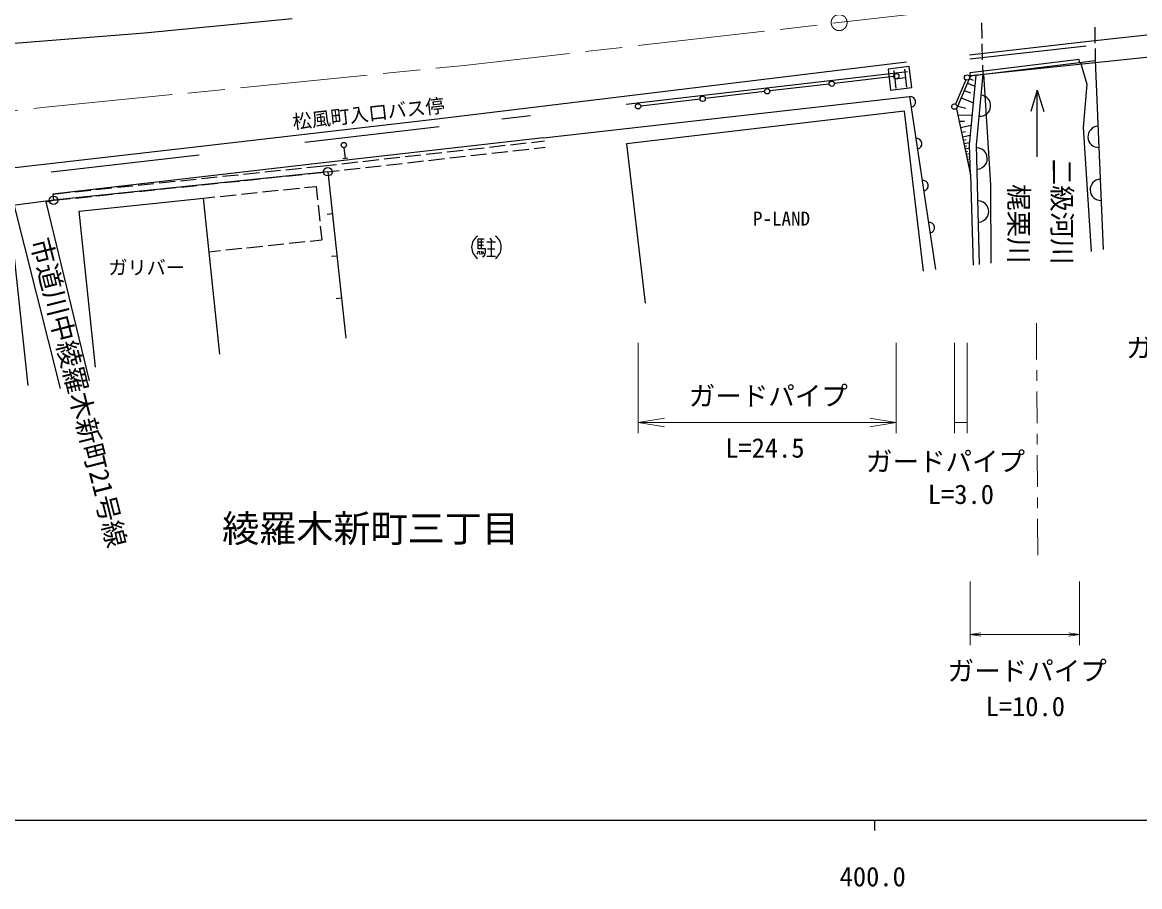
# Model space of a CAD drawing. Units: millimetres at full size, sheet at 1:1000; details may follow other scales. Extents: x 40000 to 680000, y 20000 to 380000.
# Drawn here: x 387662 to 493015, y 198715 to 280234 of the extents above; entities that cross this region are included whole.
import ezdxf
from ezdxf.enums import TextEntityAlignment as Align

# ---------------------------------------------------------------- set-up
doc = ezdxf.new("R2010")
doc.units = ezdxf.units.MM
doc.header["$LTSCALE"] = 1000
doc.linetypes.add('CHAIN', pattern=[18.5, 12, -1.5, 3.5, -1.5])
for name, color, linetype, lineweight in [('M-BGD', 7, 'Continuous', 25), ('M-BMK', 2, 'CHAIN', 13), ('M-BMK-HTXT', 7, 'Continuous', 13), ('M-BMK-ROW', 30, 'Continuous', 25), ('M-STR-HTXT', 7, 'Continuous', 13), ('M-STR-STRC', 7, 'Continuous', 25), ('M-TTL-BAND', 7, 'Continuous', 25)]:
    doc.layers.add(name, color=color, linetype=linetype, lineweight=lineweight)
doc.styles.add('ＭＳ ゴシック', font='')
doc.styles.get('ＭＳ ゴシック').set_extended_font_data('MS Gothic')

# ---------------------------------------------------------------- blocks, each defined once
blk = doc.blocks.new('open_arrow')
at = {"color": 0, "linetype": 'Continuous', "lineweight": -2}
blk.add_lwpolyline([(7.5, 1.25), (0, 0), (7.5, -1.25)], dxfattribs=at)

msp = doc.modelspace()

# ---------------------------------------------------------------- linework, layer by layer
at = {"layer": 'M-BGD'}
for p, q in [((487979, 277988), (477003, 276755)), ((477025, 275508), (487313, 276750)), ((477064, 275191), (487351, 276432)), ((487351, 276432), (487313, 276750)), ((487351, 276432), (488833, 276620)), ((487440, 276444), (488048, 274392)), ((488833, 276620), (489584, 258802)), ((471125, 275581), (444595, 272482)), ((477064, 275191), (475753, 272082)), ((476956, 268676), (477589, 275254)), ((477064, 275191), (477025, 275508)), ((478294, 275339), (478955, 264907)), ((476773, 274501), (477488, 274199)), ((476954, 274930), (477311, 274779)), ((488048, 274392), (487678, 270322)), ((436802, 269342), (471306, 273249)), ((471306, 273249), (473775, 256914)), ((476194, 273128), (477338, 272645)), ((476483, 273814), (477055, 273573)), ((483365, 273834), (482765, 271834)), ((483365, 267537), (483365, 273834)), ((483365, 273834), (483965, 271834)), ((470847, 271860), (444621, 268761)), ((472629, 256781), (470847, 271860)), ((475753, 272082), (477066, 265850)), ((475863, 272343), (476610, 272141)), ((435580, 271419), (432869, 271101)), ((475870, 271526), (477225, 271468)), ((475998, 270921), (476496, 270925)), ((426956, 270387), (414312, 268890)), ((476125, 270315), (477134, 270528)), ((476218, 269875), (476585, 269953)), ((487678, 270322), (488457, 258620)), ((436802, 269342), (416018, 266985)), ((433690, 268691), (435181, 268859)), ((435678, 268915), (436904, 269053)), ((444621, 268761), (446397, 253733)), ((476311, 269435), (477044, 269590)), ((476378, 269116), (476644, 269172)), ((476445, 268796), (476978, 268908)), ((477066, 265850), (476956, 268676)), ((390373, 266142), (404340, 267732)), ((418118, 267416), (418003, 268409)), ((423753, 267570), (425244, 267738)), ((425741, 267794), (427231, 267962)), ((427728, 268018), (429219, 268187)), ((427959, 267441), (429449, 267609)), ((429715, 268243), (431206, 268411)), ((429946, 267665), (431437, 267833)), ((431703, 268467), (433193, 268635)), ((431934, 267889), (433424, 268057)), ((433921, 268113), (435411, 268281)), ((435908, 268337), (436971, 268457)), ((476498, 268546), (476706, 268590)), ((476551, 268296), (476967, 268384)), ((476602, 268051), (476769, 268087)), ((476654, 267807), (476987, 267877)), ((416018, 266985), (390544, 264044)), ((414496, 266540), (416068, 266703)), ((416068, 266703), (417294, 266842)), ((417791, 266898), (419282, 267066)), ((417870, 267387), (418366, 267445)), ((419778, 267122), (421269, 267290)), ((420009, 266544), (421500, 266712)), ((421766, 267346), (423256, 267514)), ((421997, 266768), (423487, 266936)), ((423984, 266992), (425474, 267160)), ((425971, 267216), (427462, 267385)), ((476706, 267562), (476830, 267589)), ((476757, 267318), (477007, 267370)), ((476809, 267073), (476892, 267091)), ((476860, 266828), (477027, 266863)), ((476912, 266584), (476953, 266593)), ((404549, 265503), (406041, 265659)), ((406539, 265711), (408031, 265866)), ((408528, 265918), (410020, 266073)), ((410517, 266125), (412009, 266281)), ((410581, 265528), (412072, 265684)), ((412506, 266332), (413998, 266488)), ((412570, 265736), (414062, 265891)), ((414559, 265943), (416133, 266107)), ((416462, 266144), (415965, 266090)), ((416462, 266144), (417525, 266264)), ((416462, 266144), (418154, 250452)), ((418022, 266320), (419512, 266488)), ((476963, 266339), (477047, 266357)), ((477066, 265850), (477322, 257326)), ((394603, 264467), (396095, 264623)), ((396592, 264675), (398084, 264830)), ((398582, 264882), (400074, 265037)), ((398645, 264285), (400137, 264441)), ((400571, 265089), (402063, 265244)), ((400634, 264492), (402126, 264648)), ((402560, 265296), (404052, 265452)), ((402624, 264700), (404115, 264855)), ((404613, 264907), (406105, 265062)), ((406602, 265114), (408094, 265269)), ((408591, 265321), (410083, 265477)), ((412291, 264444), (413782, 264600)), ((414280, 264652), (415364, 264766)), ((415364, 264766), (415498, 263484)), ((478955, 264907), (478978, 257519)), ((386729, 263543), (391216, 245692)), ((389896, 263316), (390606, 263448)), ((390544, 264044), (392117, 264208)), ((390544, 264044), (390606, 263448)), ((390606, 263448), (392180, 263612)), ((392614, 264260), (394106, 264416)), ((392677, 263663), (394169, 263819)), ((393010, 262426), (404742, 263654)), ((394667, 263871), (396159, 264026)), ((396656, 264078), (398148, 264233)), ((404742, 263654), (405826, 263768)), ((406281, 248944), (404742, 263654)), ((406323, 263820), (407815, 263976)), ((408312, 264028), (409804, 264184)), ((410301, 264236), (411793, 264392)), ((394003, 246438), (389896, 263316)), ((394549, 247716), (393010, 262426)), ((415550, 262986), (415706, 261494)), ((388225, 245993), (386559, 261623)), ((416891, 262167), (416394, 262113)), ((415758, 260997), (415893, 259715)), ((410830, 259185), (412322, 259341)), ((412819, 259393), (414311, 259549)), ((414808, 259601), (415893, 259715)), ((430627, 258877), (430627, 259815)), ((430627, 259815), (431212, 259815)), ((430627, 259524), (431157, 259524)), ((430627, 259230), (431154, 259230)), ((430924, 259815), (430924, 258877)), ((431454, 259524), (432276, 259524)), ((431454, 259524), (432269, 259524)), ((431745, 259880), (431920, 259585)), ((431858, 259524), (431858, 258172)), ((405270, 258603), (406355, 258716)), ((406852, 258769), (408344, 258925)), ((408841, 258977), (410333, 259133)), ((417320, 258190), (416823, 258136)), ((430629, 258641), (430512, 258351)), ((431335, 258877), (430627, 258877)), ((430747, 258643), (430807, 258351)), ((430923, 258641), (430981, 258353)), ((431040, 258641), (431158, 258406)), ((431044, 258176), (431154, 258114)), ((431154, 258114), (431276, 258282)), ((431276, 258282), (431335, 258573)), ((431335, 258573), (431335, 258877)), ((431451, 258172), (432266, 258172)), ((431513, 258877), (432211, 258877)), ((417748, 254213), (417251, 254160))]:
    msp.add_line(p, q, dxfattribs=at)
msp.add_lwpolyline([(477908, 257394), (477619, 268650), (478244, 275333)], dxfattribs=at)
msp.add_circle((417974, 268657), 250, dxfattribs=at)
for centre, radius, start, end in [((471383, 272734), 500, 278.59729, 98.59729), ((477968, 272374), 1000, 264.65469, 84.65469), ((489136, 269433), 1000, 92.41277, 272.41277), ((471981, 268779), 500, 278.59729, 98.59729), ((477651, 267391), 1000, 271.47072, 91.47072), ((472579, 264824), 500, 278.59729, 98.59729), ((489346, 264438), 1000, 92.41277, 272.41277), ((477780, 262393), 1000, 271.47072, 91.47072), ((473177, 260869), 500, 278.59729, 98.59729), ((431287, 259024), 1264, 123.85503, 236.14497), ((431558, 259024), 1264, 303.85503, 56.14497)]:
    msp.add_arc(centre, radius, start, end, dxfattribs=at)
at = {"layer": 'M-BMK'}
for p, q in [((512777, 285712), (429334, 276165)), ((389837, 272228), (429334, 276165)), ((370345, 270048), (389837, 272228))]:
    msp.add_line(p, q, dxfattribs=at)
msp.add_circle((464680, 280209), 750, dxfattribs=at)
at = {"layer": 'M-BMK-HTXT'}
for p, q in [((483279, 251850), (483300, 248420)), ((483307, 247420), (483313, 246420)), ((483320, 245420), (483339, 242420)), ((483345, 241420), (483351, 240420)), ((483358, 239420), (483377, 236420)), ((483383, 235420), (483390, 234420)), ((483396, 233420), (483418, 229990))]:
    msp.add_line(p, q, dxfattribs=at)
at = {"layer": 'M-BMK-ROW'}
for points in [[(564927, 284931), (562240, 284621), (517170, 279379), (477064, 275191)], [(416462, 266144), (390606, 263448), (387006, 262982), (356259, 259436), (334239, 257546), (321816, 257147)]]:
    msp.add_lwpolyline(points, dxfattribs=at)
for centre in [(416462, 266144), (390606, 263448)]:
    msp.add_circle(centre, 400, dxfattribs=at)
at = {"layer": 'M-STR-HTXT'}
for p, q in [((445723, 250000), (445723, 241500)), ((470068, 250000), (470068, 241500)), ((475542, 250000), (475542, 241491)), ((476738, 250000), (476738, 241491)), ((445723, 242500), (470068, 242500)), ((475542, 242491), (476738, 242491)), ((477044, 227500), (477044, 221500)), ((487332, 227500), (487332, 221500)), ((477044, 222500), (487332, 222500))]:
    msp.add_line(p, q, dxfattribs=at)
at = {"layer": 'M-STR-STRC'}
for p, q in [((413113, 280562), (399182, 279212)), ((399182, 279212), (380456, 277717)), ((495377, 279227), (487934, 278386)), ((487934, 278386), (476959, 277152)), ((471036, 276472), (444670, 273262)), ((471284, 276065), (469298, 275832)), ((471518, 274079), (471284, 276065)), ((469819, 275126), (464230, 274473)), ((469298, 275832), (469531, 273845)), ((470058, 273993), (469860, 275681)), ((469951, 274902), (470936, 275017)), ((470843, 275807), (471042, 274114)), ((463733, 274415), (458144, 273763)), ((469531, 273845), (471518, 274079)), ((476638, 274805), (475642, 272512)), ((444670, 273262), (426790, 271112)), ((451561, 272994), (445971, 272341)), ((457647, 273705), (452057, 273052)), ((426790, 271112), (404252, 268483)), ((404252, 268483), (385049, 266283))]:
    msp.add_line(p, q, dxfattribs=at)
at = {"layer": 'M-STR-STRC', "color": 1}
for p, q in [((478163, 278697), (478127, 280196)), ((488773, 279773), (488801, 278273)), ((478211, 276697), (478175, 278197)), ((488811, 277774), (488833, 276620)), ((478244, 275333), (478223, 276197))]:
    msp.add_line(p, q, dxfattribs=at)
at = {"layer": 'M-STR-STRC'}
for centre in [(470068, 275155), (476738, 275034), (457895, 273734), (463981, 274444), (451809, 273023), (445723, 272312), (475542, 272283)]:
    msp.add_circle(centre, 250, dxfattribs=at)
at = {"layer": 'M-TTL-BAND'}
for p, q in [((40000, 205000), (579000, 205000)), ((468000, 205000), (468000, 204000))]:
    msp.add_line(p, q, dxfattribs=at)

# ---------------------------------------------------------------- block references
at = {"layer": 'M-STR-HTXT'}
for p, xscale, yscale in [((445723, 242500), 333, 333), ((477044, 222500), 133, 133)]:
    msp.add_blockref('open_arrow', p, dxfattribs=dict(at, xscale=xscale, yscale=yscale))
at = {"layer": 'M-STR-HTXT', "rotation": 180}
for p, xscale, yscale in [((470068, 242500), 333, 333), ((487332, 222500), 133, 133)]:
    msp.add_blockref('open_arrow', p, dxfattribs=dict(at, xscale=xscale, yscale=yscale))

# ---------------------------------------------------------------- texts
at = {"layer": 'M-BGD', "style": 'ＭＳ ゴシック'}
msp.add_text('松風町入口バス停', height=1320, rotation=6.404, dxfattribs=at).set_placement((420301, 271627), align=Align.MIDDLE_CENTER)
for s, p in [('P-LAND', (459246, 261729)), ('ガリバー', (399379, 257111))]:
    msp.add_text(s, height=1320, dxfattribs=at).set_placement(p, align=Align.MIDDLE_CENTER)
at = {"layer": 'M-BMK-HTXT', "style": 'ＭＳ ゴシック'}
msp.add_text('二級河川', height=1833, rotation=270.134, dxfattribs=at).set_placement((485692, 267379), align=Align.MIDDLE_LEFT)
for s, rotation, p in [('梶栗川', 270.134, (481614, 261234)), ('市道川中綾羅木新町21号線', 284.108, (392978, 245319))]:
    msp.add_text(s, height=1833, rotation=rotation, dxfattribs=at).set_placement(p, align=Align.MIDDLE_CENTER)
msp.add_text('綾羅木新町三丁目', height=2566, dxfattribs=at).set_placement((420500, 232500), align=Align.MIDDLE_CENTER)
at = {"layer": 'M-STR-HTXT', "style": 'ＭＳ ゴシック'}
for p in [(499250, 249550), (458000, 245000), (474707, 238815), (482411, 219066)]:
    msp.add_text('ガードパイプ', height=1833, dxfattribs=at).set_placement(p, align=Align.MIDDLE_CENTER)
for s, p in [('L=24.5', (457678, 238629)), ('L=3.0', (476160, 234258)), ('L=10.0', (482231, 214246))]:
    msp.add_text(s, height=1833, dxfattribs=at).set_placement(p, align=Align.BOTTOM_CENTER)
at = {"layer": 'M-TTL-BAND', "style": 'ＭＳ ゴシック'}
msp.add_text('400.0', height=1833, dxfattribs=at).set_placement((467844, 198195), align=Align.BOTTOM_CENTER)

doc.saveas('drawing.dxf')
